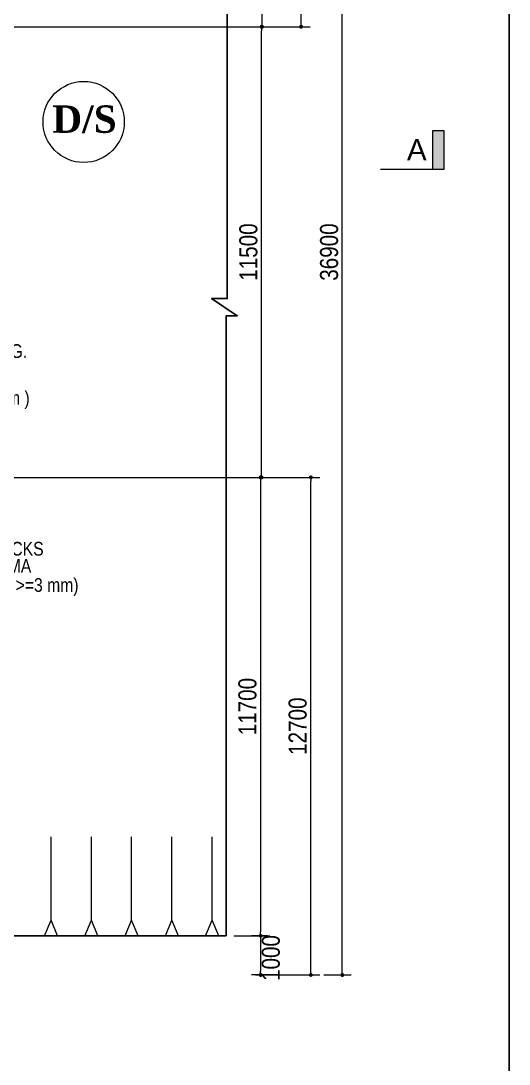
# Model space of a CAD drawing. Extents: x -119161 to 3778985, y -718511 to -30958.
# Drawn here: x 2673949 to 2686397, y -287508 to -260881 of the extents above; entities that cross this region are included whole.
import ezdxf

# ---------------------------------------------------------------- set-up
doc = ezdxf.new("R2010")
doc.units = 0
doc.header["$MEASUREMENT"] = 0
doc.layers.get('0').update_dxf_attribs({"linetype": 'CONTINUOUS'})
doc.layers.get('DEFPOINTS').update_dxf_attribs({"linetype": 'CONTINUOUS'})
for name, color, linetype, lineweight in [('Dim', 7, 'CONTINUOUS', 9), ('Dimension', 8, 'CONTINUOUS', 18), ('line2', 3, 'CONTINUOUS', 30), ('slop', 8, 'CONTINUOUS', 9)]:
    doc.layers.add(name, color=color, linetype=linetype, lineweight=lineweight)
doc.layers.add('LINE', color=7, linetype='CONTINUOUS')
doc.styles.add('1-2', font='arial.ttf')
doc.styles.add('ARIAL', font='ARIALN.TTF')
doc.styles.add('dimText', font='ARIALN.TTF')
doc.dimstyles.new('dim_230', dxfattribs={"dimtxt": 460, "dimasz": 460, "dimexe": 230, "dimexo": 100, "dimgap": 100, "dimtad": 1, "dimdec": 0, "dimzin": 0, "dimdsep": 46, "dimtxsty": 'dimText', "dimcen": 0.09, "dimclrd": 256, "dimclre": 256, "dimclrt": 7, "dimadec": 0, "dimazin": 0, "dimtfac": 1, "dimtdec": 0, "dimtofl": 0, "dimtmove": 0, "dimatfit": 3, "dimfxl": 1, "dimtolj": 1, "dimtzin": 0, "dimlwd": -1, "dimlwe": -1, "dimarcsym": 0})

# ---------------------------------------------------------------- blocks, each defined once
blk = doc.blocks.new('T')
at = {"layer": 'Dim'}
h = blk.add_hatch(color=6, dxfattribs=at)
h.dxf.hatch_style = 1
h.paths.add_polyline_path([(-137, 0), (157, 0), (157, 975), (-137, 975)])
at = {"layer": 'Dimension', "color": 0, "lineweight": 13, "ltscale": 2}
for p, q in [((-137, 0), (-137, 975)), ((-137, 975), (157, 975)), ((157, 975), (157, 0)), ((1481, 0), (-137, 0))]:
    blk.add_line(p, q, dxfattribs=at)
blk = doc.blocks.new('_Dot')
at = {"color": 0, "linetype": 'ByBlock', "lineweight": -2}
blk.add_line((-0.5, 0), (-1, 0), dxfattribs=at)
at = {"color": 0, "linetype": 'ByBlock', "const_width": 0.5}
blk.add_lwpolyline([(-0.25, 0, 1), (0.25, 0, 1)], format="xyb", close=True, dxfattribs=at)
blk = doc.blocks.new('*D1849')
at = {"layer": 'DEFPOINTS', "color": 0, "lineweight": -2, "ltscale": 500}
for p in [(2679604, -261032), (2680086, -261032), (2679604, -272532)]:
    blk.add_point(p, dxfattribs=at)
at = {"layer": 'Dim', "ltscale": 500}
for p, q in [((2679704, -261032), (2680316, -261032)), ((2680086, -272432), (2680086, -261132)), ((2679704, -272532), (2680316, -272532))]:
    blk.add_line(p, q, dxfattribs=at)
at = {"layer": 'Dim', "ltscale": 500, "xscale": 100, "yscale": 100, "zscale": 100}
for p, rotation in [((2680086, -261032), 90), ((2680086, -272532), 270)]:
    blk.add_blockref('_Dot', p, dxfattribs=dict(at, rotation=rotation))
at = {"layer": 'Dim', "color": 7, "ltscale": 500, "insert": (2679751, -266782), "char_height": 460, "attachment_point": 5, "rotation": 90, "style": 'dimText'}
blk.add_mtext('\\A1;11500', dxfattribs=at)
blk = doc.blocks.new('*D1850')
at = {"layer": 'DEFPOINTS', "color": 0, "lineweight": -2, "ltscale": 500}
for p in [(2679907, -249332), (2680097, -249332), (2679907, -261032)]:
    blk.add_point(p, dxfattribs=at)
at = {"layer": 'Dim', "ltscale": 500}
for p, q in [((2680007, -249332), (2680327, -249332)), ((2680097, -260932), (2680097, -249432)), ((2680007, -261032), (2680327, -261032))]:
    blk.add_line(p, q, dxfattribs=at)
at = {"layer": 'Dim', "ltscale": 500, "xscale": 100, "yscale": 100, "zscale": 100}
for p, rotation in [((2680097, -249332), 90), ((2680097, -261032), 270)]:
    blk.add_blockref('_Dot', p, dxfattribs=dict(at, rotation=rotation))
at = {"layer": 'Dim', "color": 7, "ltscale": 500, "insert": (2679763, -255182), "char_height": 460, "attachment_point": 5, "rotation": 90, "style": 'dimText'}
blk.add_mtext('\\A1;11700', dxfattribs=at)
blk = doc.blocks.new('*D1851')
at = {"layer": 'DEFPOINTS', "color": 0, "lineweight": -2, "ltscale": 500}
for p in [(2679604, -272532), (2679278, -284232), (2680062, -284232)]:
    blk.add_point(p, dxfattribs=at)
at = {"layer": 'Dim', "ltscale": 500}
for p, q in [((2679704, -272532), (2680292, -272532)), ((2680062, -272632), (2680062, -284132)), ((2679378, -284232), (2680292, -284232))]:
    blk.add_line(p, q, dxfattribs=at)
at = {"layer": 'Dim', "ltscale": 500, "xscale": 100, "yscale": 100, "zscale": 100}
for p, rotation in [((2680062, -272532), 90), ((2680062, -284232), 270)]:
    blk.add_blockref('_Dot', p, dxfattribs=dict(at, rotation=rotation))
at = {"layer": 'Dim', "color": 7, "ltscale": 500, "insert": (2679727, -278382), "char_height": 460, "attachment_point": 5, "rotation": 90, "style": 'dimText'}
blk.add_mtext('\\A1;11700', dxfattribs=at)
blk = doc.blocks.new('*D1852')
at = {"layer": 'DEFPOINTS', "color": 0, "lineweight": -2, "ltscale": 500}
for p in [(2680335, -284232), (2680062, -285232), (2680335, -285232)]:
    blk.add_point(p, dxfattribs=at)
at = {"layer": 'Dim', "ltscale": 500}
for p, q in [((2680235, -284232), (2679832, -284232)), ((2680062, -284332), (2680062, -285132)), ((2680235, -285232), (2679832, -285232))]:
    blk.add_line(p, q, dxfattribs=at)
at = {"layer": 'Dim', "ltscale": 500, "xscale": 100, "yscale": 100, "zscale": 100}
for p, rotation in [((2680062, -284232), 90), ((2680062, -285232), 270)]:
    blk.add_blockref('_Dot', p, dxfattribs=dict(at, rotation=rotation))
at = {"layer": 'Dim', "color": 7, "ltscale": 500, "insert": (2680324, -284799), "char_height": 460, "attachment_point": 5, "rotation": 90, "style": 'dimText'}
blk.add_mtext('\\A1;1000', dxfattribs=at)
blk = doc.blocks.new('*D1853')
at = {"layer": 'DEFPOINTS', "color": 0, "lineweight": -2, "ltscale": 500}
for p in [(2678729, -272532), (2681342, -272532), (2679832, -285232)]:
    blk.add_point(p, dxfattribs=at)
at = {"layer": 'Dim', "ltscale": 500}
for p, q in [((2678829, -272532), (2681572, -272532)), ((2681342, -285132), (2681342, -272632)), ((2679932, -285232), (2681572, -285232))]:
    blk.add_line(p, q, dxfattribs=at)
at = {"layer": 'Dim', "ltscale": 500, "xscale": 100, "yscale": 100, "zscale": 100}
for p, rotation in [((2681342, -272532), 90), ((2681342, -285232), 270)]:
    blk.add_blockref('_Dot', p, dxfattribs=dict(at, rotation=rotation))
at = {"layer": 'Dim', "color": 7, "ltscale": 500, "insert": (2681007, -278882), "char_height": 460, "attachment_point": 5, "rotation": 90, "style": 'dimText'}
blk.add_mtext('\\A1;12700', dxfattribs=at)
blk = doc.blocks.new('*D1854')
at = {"layer": 'DEFPOINTS', "color": 0, "lineweight": -2, "ltscale": 500}
for p in [(2679873, -248332), (2681094, -248332), (2677684, -261032)]:
    blk.add_point(p, dxfattribs=at)
at = {"layer": 'Dim', "ltscale": 500}
for p, q in [((2679973, -248332), (2681324, -248332)), ((2681094, -260932), (2681094, -248432)), ((2677784, -261032), (2681324, -261032))]:
    blk.add_line(p, q, dxfattribs=at)
at = {"layer": 'Dim', "ltscale": 500, "xscale": 100, "yscale": 100, "zscale": 100}
for p, rotation in [((2681094, -248332), 90), ((2681094, -261032), 270)]:
    blk.add_blockref('_Dot', p, dxfattribs=dict(at, rotation=rotation))
at = {"layer": 'Dim', "color": 7, "ltscale": 500, "insert": (2680759, -254682), "char_height": 460, "attachment_point": 5, "rotation": 90, "style": 'dimText'}
blk.add_mtext('\\A1;12700', dxfattribs=at)
blk = doc.blocks.new('*D1855')
at = {"layer": 'DEFPOINTS', "color": 0, "lineweight": -2, "ltscale": 500}
for p in [(2681572, -248332), (2682144, -248332), (2681572, -285232)]:
    blk.add_point(p, dxfattribs=at)
at = {"layer": 'Dim', "ltscale": 500}
for p, q in [((2681672, -248332), (2682374, -248332)), ((2682144, -285132), (2682144, -248432)), ((2681672, -285232), (2682374, -285232))]:
    blk.add_line(p, q, dxfattribs=at)
at = {"layer": 'Dim', "ltscale": 500, "xscale": 100, "yscale": 100, "zscale": 100}
for p, rotation in [((2682144, -248332), 90), ((2682144, -285232), 270)]:
    blk.add_blockref('_Dot', p, dxfattribs=dict(at, rotation=rotation))
at = {"layer": 'Dim', "color": 7, "ltscale": 500, "insert": (2681809, -266782), "char_height": 460, "attachment_point": 5, "rotation": 90, "style": 'dimText'}
blk.add_mtext('\\A1;36900', dxfattribs=at)

msp = doc.modelspace()

# ---------------------------------------------------------------- linework, layer by layer
at = {"layer": 'Dim', "color": 8, "ltscale": 500}
for points in [[(2674719.4, -283837.1), (2674719.4, -281708.9)], [(2676772.6, -283837.1), (2676772.6, -281708.9)], [(2678825.7, -283837.1), (2678825.7, -281708.9)]]:
    msp.add_lwpolyline(points, dxfattribs=at)
at = {"layer": 'Dim', "color": 8, "ltscale": 500, "elevation": 0}
for points in [[(2675746, -283837), (2675746, -281708.9)], [(2677799.1, -283837), (2677799.1, -281708.9)], [(2674552.7, -284232.2), (2674719.3, -283837)], [(2674552.7, -284232.2), (2674719.3, -283837)], [(2674886, -284232.2), (2674719.3, -283837)], [(2674886, -284232.2), (2674719.3, -283837)], [(2675579.3, -284232.2), (2675745.9, -283837)], [(2675579.3, -284232.2), (2675745.9, -283837)], [(2675912.6, -284232.2), (2675745.9, -283837)], [(2675912.6, -284232.2), (2675745.9, -283837)], [(2676605.9, -284232.2), (2676772.5, -283837)], [(2676605.9, -284232.2), (2676772.5, -283837)], [(2676939.2, -284232.2), (2676772.5, -283837)], [(2676939.2, -284232.2), (2676772.5, -283837)], [(2677632.5, -284232.2), (2677799.2, -283837)], [(2677632.5, -284232.2), (2677799.2, -283837)], [(2677965.8, -284232.2), (2677799.2, -283837)], [(2677965.8, -284232.2), (2677799.2, -283837)], [(2678659.1, -284232.2), (2678825.8, -283837)], [(2678659.1, -284232.2), (2678825.8, -283837)], [(2678992.5, -284232.2), (2678825.8, -283837)], [(2678992.4, -284232.1), (2678825.8, -283837)]]:
    msp.add_lwpolyline(points, dxfattribs=at)
at = {"layer": 'Dimension', "color": 0, "lineweight": 13, "ltscale": 2}
for p, q in [((2661012, -261032.2), (2679208.8, -261032.2)), ((2661012, -272532.2), (2679210.9, -272532.2))]:
    msp.add_line(p, q, dxfattribs=at)
at = {"layer": 'LINE', "ltscale": 50}
msp.add_line((2652724.7, -284232.2, 0), (2679180.8, -284232.2), dxfattribs=at)
msp.add_line((2652724.7, -284232.2, 0), (2679180.8, -284232.2), dxfattribs=at)
at = {"layer": 'LINE', "elevation": 0}
msp.add_lwpolyline([(2577358.1, -316259.2), (2686396.6, -316259.2), (2686396.6, -239153.4), (2577358.1, -239153.4)], close=True, dxfattribs=at)
at = {"layer": 'LINE'}
msp.add_lwpolyline([(2679208.8, -249332.2), (2679208.8, -267970.3), (2678812.8, -267968.4), (2679467.2, -268407.8), (2679180.8, -268411.6), (2679180.8, -284232.2)], dxfattribs=at)
at = {"layer": 'slop', "color": 7}
msp.add_circle((2675550.1, -263461.6, 0), 1034.5, dxfattribs=at)

# ---------------------------------------------------------------- block references
at = {"layer": 'line2', "color": 1, "xscale": -1}
msp.add_blockref('T', (2684599.6, -264665.7), dxfattribs=at)

# ---------------------------------------------------------------- texts
at = {"layer": 'Dim', "color": 7, "style": 'ARIAL'}
for s, p in [('1- LAYER 400x400x200 C.C BLOCKS', (2667688.2, -274528.6)), ('OVER 100 mm THICK PICK JHAMA', (2667688.2, -274965.5)), ('CHIPS, GEOTEXTILE (Thickness >=3 mm) ', (2667688.2, -275453.9))]:
    msp.add_text(s, height=350, dxfattribs=at).set_placement(p)
at = {"layer": 'Dim', "color": 7, "insert": (2667445.6, -270551.9, 0), "char_height": 350, "width": 15591.444, "attachment_point": 4, "style": 'ARIAL'}
msp.add_mtext('350x350x350 C.C BLOCK PLACING.\\P 200mm GRADED KHOA FILTER\\PGEO-TEXTILE (THICKNESS {\\H1.083x;\\C0;≥}3mm )\\P150mm COARSE SAND FILTER\\P(FM 1.00 to 1.50) ', dxfattribs=at)
at = {"layer": 'Dimension', "color": 1, "lineweight": 13, "ltscale": 2, "insert": (2675570.4, -263393.5, 0), "char_height": 700, "width": 3387.731, "attachment_point": 5, "style": '1-2'}
msp.add_mtext('{\\fTimes New Roman|b1|i0|c0|p18;D/S}', dxfattribs=at)
at = {"layer": 'Dimension', "color": 0, "lineweight": 13, "ltscale": 2, "insert": (2684043.2, -264170.3), "char_height": 540, "attachment_point": 5, "style": '1-2'}
msp.add_mtext('A', dxfattribs=at)

# ---------------------------------------------------------------- dimensions: what is measured, and where the dimension line sits
at = {"layer": 'Dim', "ltscale": 500}
for base, p1, p2, picture, middle in [((2681094, -248332.2), (2677683.9, -261032.2), (2679872.8, -248332.2), '*D1854', (2680759.1, -254682.2)), ((2682143.9, -248332.2), (2681572.3, -285232.2), (2681572.3, -248332.2), '*D1855', (2681809, -266782.2)), ((2680097.4, -249332.2), (2679907.5, -261032.2), (2679907.5, -249332.2), '*D1850', (2679762.5, -255182.2)), ((2680086.2, -261032.2), (2679603.7, -272532.2), (2679603.7, -261032.2), '*D1849', (2679751.3, -266782.2)), ((2681342.3, -272532.2), (2679831.6, -285232.2), (2678728.9, -272532.2), '*D1853', (2681007.4, -278882.2)), ((2680061.6, -284232.2), (2679603.7, -272532.2), (2679278, -284232.2), '*D1851', (2679726.7, -278382.2))]:
    dim = msp.add_linear_dim(base=base, p1=p1, p2=p2, angle=90, dimstyle='dim_230', override={"dimasz": 100, "dimblk1": 'Dot', "dimblk2": 'Dot', "dimsah": 1, "dimtmove": 2}, dxfattribs=at)
    dim.commit()
    dim.dimension.update_dxf_attribs({"geometry": picture, "text_midpoint": middle})
dim = msp.add_linear_dim(base=(2680061.6, -285232.2), p1=(2680335.1, -284232.2), p2=(2680335.1, -285232.2), angle=90, dimstyle='dim_230', override={"dimasz": 100, "dimblk1": 'Dot', "dimblk2": 'Dot', "dimsah": 1, "dimtmove": 2}, dxfattribs=at)
dim.commit()
dim.dimension.update_dxf_attribs({"geometry": '*D1852', "text_midpoint": (2680324, -284799.1), "dimtype": 160})

doc.saveas('drawing.dxf')
